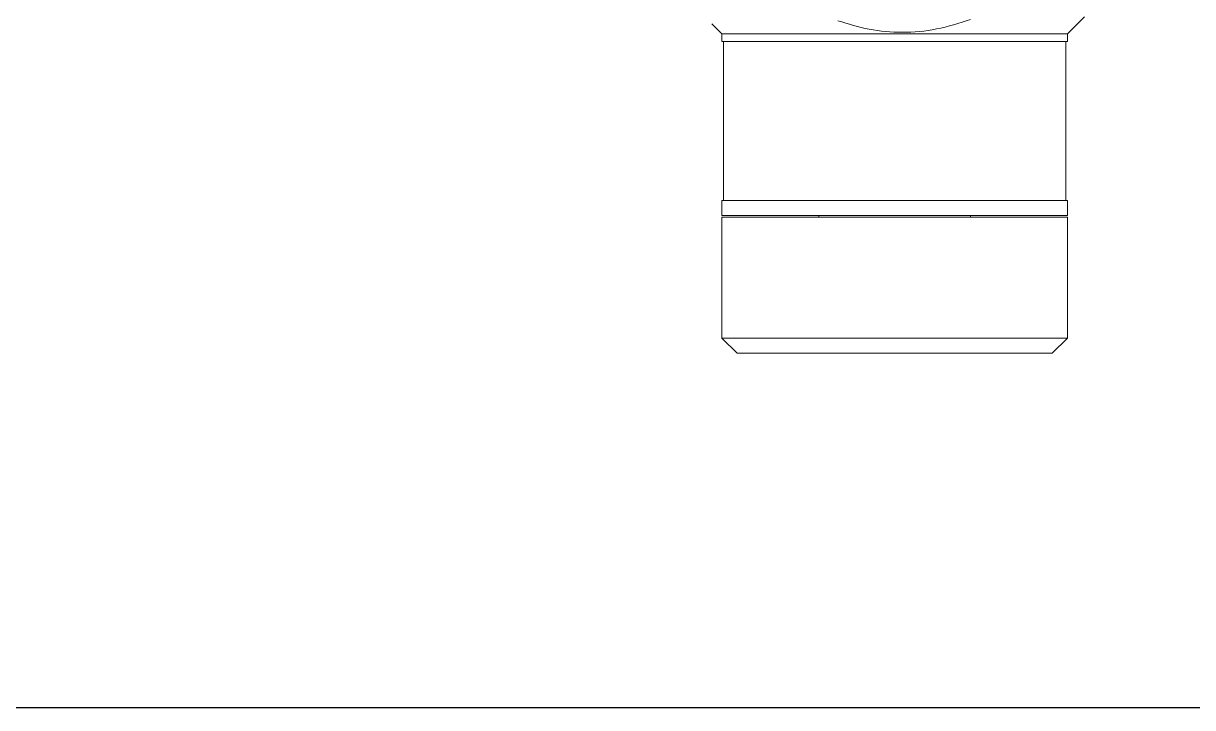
# Model space of a CAD drawing. Extents: x 500 to 100500, y -14500 to 21140.
# Drawn here: x 12683.7 to 12760.9, y -6960 to -6914.8 of the extents above; entities that cross this region are included whole.
import ezdxf

# ---------------------------------------------------------------- set-up
doc = ezdxf.new("R2010")
doc.units = 0
doc.linetypes.add('SLD-Solid', pattern=[0])
doc.layers.add('D', color=7, linetype='CONTINUOUS')
doc.layers.add('M06SMMF-001B', color=7, linetype='CONTINUOUS')
doc.layers.add('MODEL', color=7, linetype='SLD-Solid', lineweight=15)

# ---------------------------------------------------------------- blocks, each defined once
blk = doc.blocks.new('KA$Cc1652419')
at = {"layer": 'MODEL'}
for p, q in [((185.985, 22.215), (187.1, 21.1)), ((209.9, 21.1), (210.569, 21.77)), ((187.1, 21.1), (187.1, 20.6)), ((187.1, 21.1), (198.002, 21.1)), ((198.002, 21.1), (209.9, 21.1)), ((209.9, 20.6), (209.9, 21.1)), ((187.1, 20.6), (209.9, 20.6)), ((187.2, 20.6), (187.2, 10.1)), ((209.8, 10.1), (209.8, 20.6)), ((187.1, 10.1), (187.1, 9.1)), ((209.9, 10.1), (187.1, 10.1)), ((209.9, 9.1), (209.9, 10.1)), ((187.1, 9.1), (209.9, 9.1)), ((187.1, 9), (187.1, 1)), ((209.9, 9), (187.1, 9)), ((193.5, 9.1), (193.5, 9)), ((203.5, 9), (203.5, 9.1)), ((209.9, 1), (209.9, 9)), ((187.1, 1), (188.1, 0)), ((187.1, 1), (209.9, 1)), ((208.9, 0), (209.9, 1)), ((188.1, 0), (208.89, 0)), ((208.89, 0), (208.9, 0))]:
    blk.add_line(p, q, dxfattribs=at)
blk.add_open_spline([(202.246, 21.961), (201.563, 21.752), (200.179, 21.329), (197.975, 21.133), (195.702, 21.341), (194.239, 21.812), (193.495, 22.052)], degree=3, knots=[0, 0, 0, 0, 0.23925, 0.484925, 0.738178, 1, 1, 1, 1], dxfattribs=at)
blk = doc.blocks.new('KSKDKFK')
at = {"layer": 'M06SMMF-001B'}
blk.add_line((-18468.914, -26698.186, -63.767), (-15968.914, -26698.186, -63.767), dxfattribs=at)

msp = doc.modelspace()

# ---------------------------------------------------------------- block references
at = {"layer": 'D'}
msp.add_blockref('KSKDKFK', (30867.626, 19738.148, -55.271), dxfattribs=at)
at = {"layer": 'M06SMMF-001B', "xscale": -1}
msp.add_blockref('KA$Cc1652419', (12939.712, -6936.639, -97.175), dxfattribs=at)

doc.saveas('drawing.dxf')
